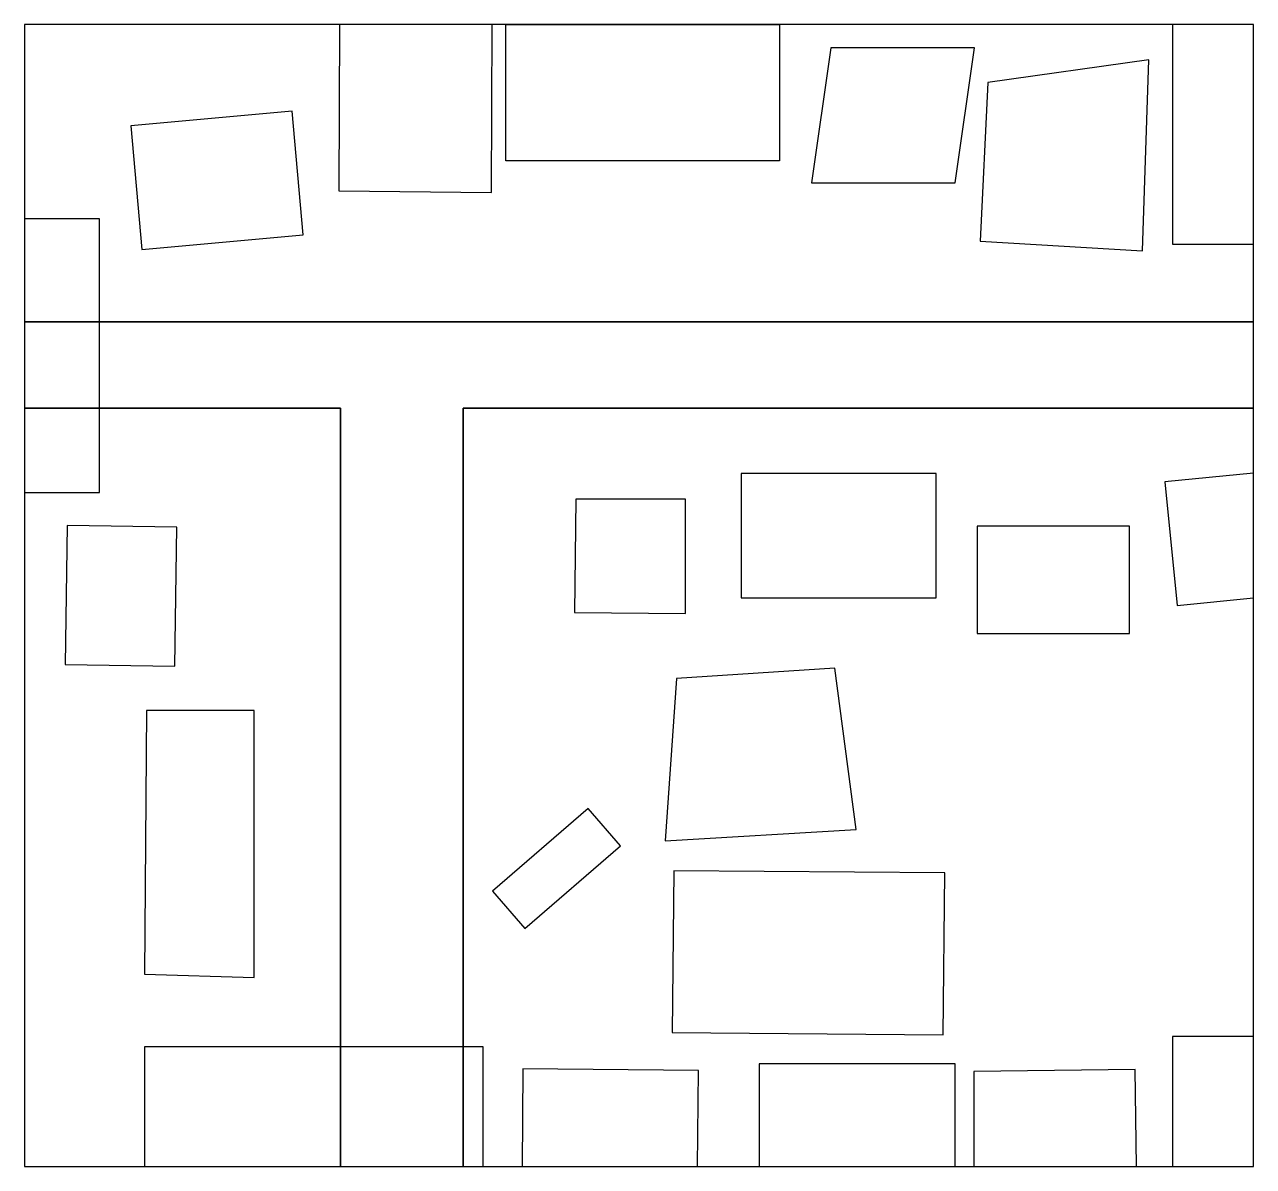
# Model space of a CAD drawing. Header units: metres. Extents: x -71 to 72, y -74 to 59.
import ezdxf

# ---------------------------------------------------------------- set-up
doc = ezdxf.new("R2010")
doc.units = ezdxf.units.M
doc.layers.add('Layer 01', color=12, linetype='Continuous', true_color=0xc80000)

msp = doc.modelspace()

# ---------------------------------------------------------------- linework, layer by layer
at = {"layer": 'Layer 01'}
for points in [[(-71, 59), (-71, 24.5), (71.58, 24.5), (71.58, 59)], [(-16.74, 59), (-34.45, 59), (-34.53, 39.7), (-16.83, 39.53)], [(-15.15, 59), (16.59, 59), (16.59, 43.17), (-15.15, 43.17)], [(71.58, 59), (62.19, 59), (62.19, 33.5), (71.58, 33.5)], [(39.21, 56.32), (22.56, 56.32), (20.31, 40.65), (36.96, 40.65)], [(59.46, 54.89), (40.76, 52.26), (39.86, 33.88), (58.71, 32.75)], [(-39.96, 48.95), (-58.68, 47.26), (-57.39, 32.91), (-38.67, 34.59)], [(-71, 36.45), (-71, 4.71), (-62.31, 4.71), (-62.31, 36.45)], [(71.58, 14.5), (71.58, 24.5), (-71, 24.5), (-71, 14.5), (-34.36, 14.5), (-34.36, -73.51), (-20.1, -73.51), (-20.1, 14.5)], [(-71, -73.51), (-34.36, -73.51), (-34.36, 14.5), (-71, 14.5)], [(71.58, -73.51), (71.58, 14.5), (-20.1, 14.5), (-20.1, -73.51)], [(34.78, 6.89), (12.16, 6.89), (12.16, -7.52), (34.78, -7.52)], [(71.58, -7.53), (71.58, 6.95), (61.31, 5.93), (62.74, -8.41)], [(5.69, 3.92), (-7.05, 3.92), (-7.18, -9.21), (5.69, -9.34)], [(-53.34, 0.67), (-66.05, 0.87), (-66.28, -15.27), (-53.56, -15.47)], [(57.22, 0.78), (39.51, 0.78), (39.51, -11.68), (57.22, -11.68)], [(23.02, -15.7), (4.63, -16.87), (3.32, -35.71), (25.47, -34.42)], [(-44.36, -20.59), (-56.85, -20.59), (-57.07, -51.2), (-44.36, -51.58)], [(-5.6, -31.97), (-16.69, -41.56), (-12.95, -45.89), (-1.85, -36.31)], [(35.78, -39.44), (4.33, -39.19), (4.15, -57.98), (35.6, -58.23)], [(71.58, -73.51), (71.58, -58.42), (62.19, -58.42), (62.19, -73.51)], [(-57.07, -73.51), (-17.78, -73.51), (-17.78, -59.64), (-57.07, -59.64)], [(-13.28, -73.51), (7.08, -73.51), (7.19, -62.37), (-13.17, -62.17)], [(14.22, -73.51), (36.96, -73.51), (36.96, -61.6), (14.22, -61.6)], [(39.13, -73.51), (58.02, -73.51), (57.88, -62.27), (39.16, -62.49)]]:
    msp.add_lwpolyline(points, close=True, dxfattribs=at)

doc.saveas('drawing.dxf')
